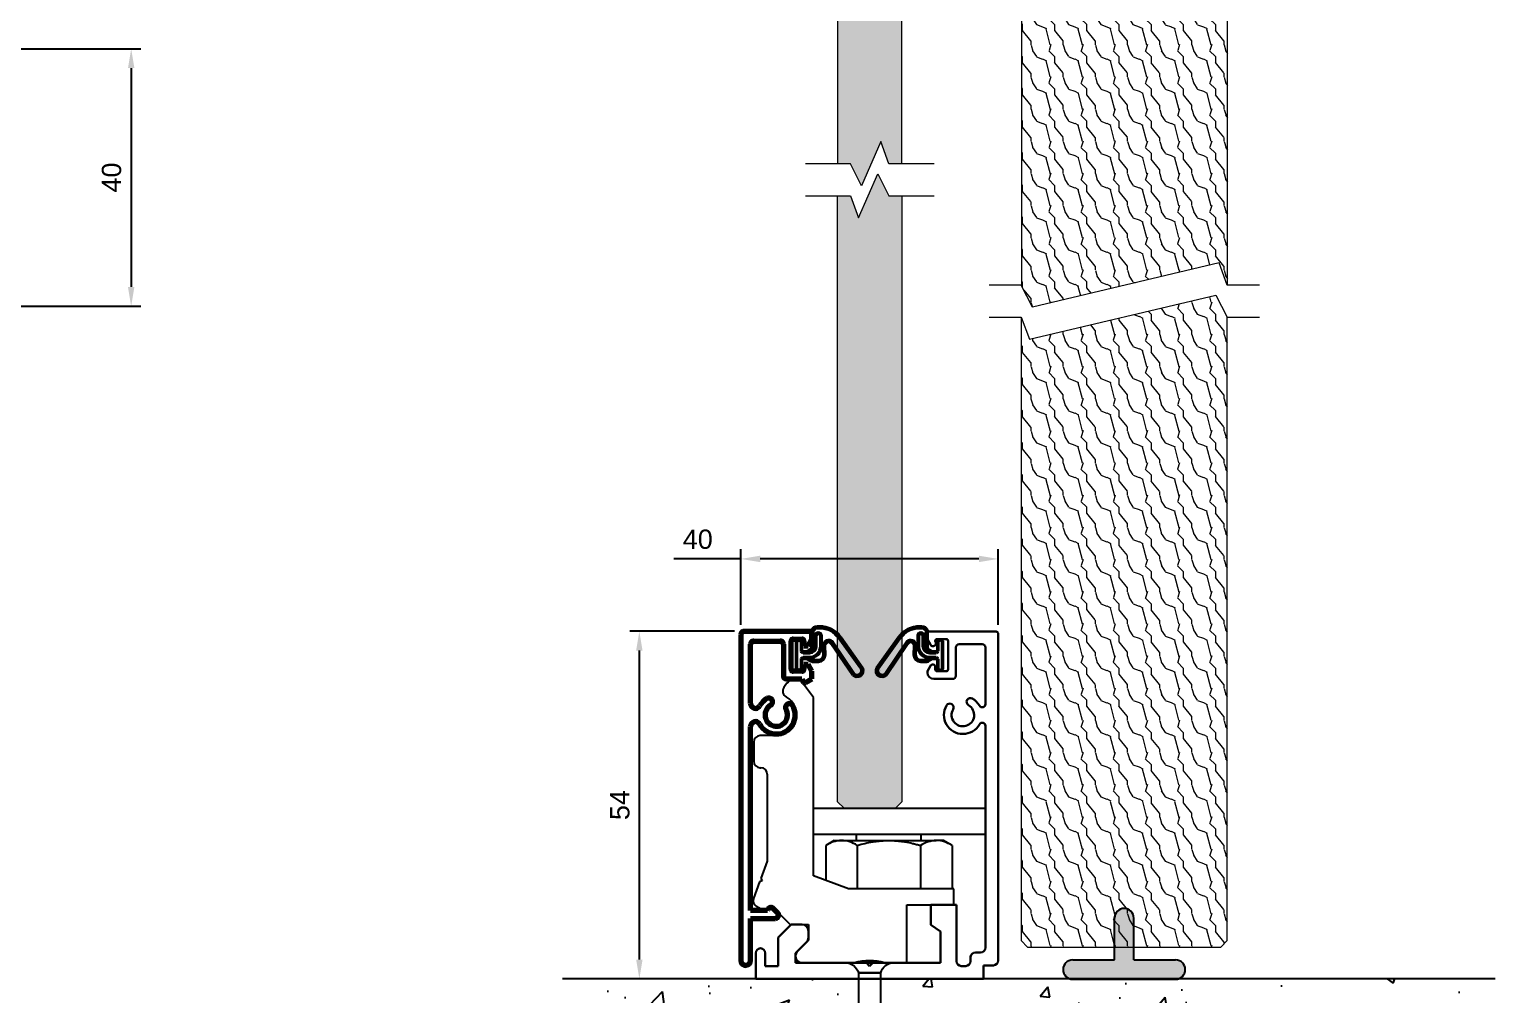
# Model space of a CAD drawing. Header units: millimetres. Extents: x 3394 to 4591, y 1370 to 2211.
# Drawn here: x 4114.5 to 4344.3, y 1523.2 to 1673.1 of the extents above; entities that cross this region are included whole.
import ezdxf

# ---------------------------------------------------------------- set-up
doc = ezdxf.new("R2010")
doc.units = ezdxf.units.MM
for name, color, linetype in [('48800_-_L2315', 7, 'Continuous'), ('48800_-_L3000', 7, 'Continuous'), ('Blocchi', 7, 'Continuous'), ('PARTENZA_VERTICA', 7, 'Continuous'), ('quote', 3, 'Continuous')]:
    doc.layers.add(name, color=color, linetype=linetype)
for name, color, linetype, lineweight in [('ALUMINIUM', 7, 'Continuous', 30), ('GLASS & JOINTS', 250, 'Continuous', 13), ('Guarnizioni', 30, 'Continuous', 70)]:
    doc.layers.add(name, color=color, linetype=linetype, lineweight=lineweight)
doc.layers.add('GLASS HATCH', color=7, linetype='Continuous', true_color=0xb8ffed, transparency=0.5)
doc.styles.get("Standard").update_dxf_attribs({"font": 'arial.ttf'})
doc.dimstyles.new('ISO-25$0', dxfattribs={"dimtxt": 3, "dimasz": 3, "dimexe": 1.5, "dimexo": 1.5, "dimgap": 1.5, "dimtad": 1, "dimtxsty": 'Standard', "dimcen": 2.5, "dimadec": 0, "dimazin": 0, "dimtfac": 1, "dimtmove": 0, "dimatfit": 3, "dimfxl": 0, "dimarcsym": 0})
pattern_1 = [(333.4349, (11.8931, 323.4945), (-4.9999958, 5.0000065), [0.67082, -10.50952]), (284.5742, (12.49314, 323.1945), (-34.9999644584, 135.0000110433), [2.58312, -255.72871]), (252.4744, (13.14314, 325.6945), (-25.000041342, -79.999984564), [0.996245, -98.62805]), (315, (12.843, 324.7445), (5.0000015, -2e-15), [1.27279, -5.798275]), (270, (13.743, 323.8445), (5, -5), [0.95, -4.05]), (309.0939, (13.74314, 322.8945), (45.000040157, -54.99996955), [2.061555, -101.01609]), (270, (15.043, 321.2945), (5, -5), [0.6, -4.4]), (287.5256, (15.04314, 325.6945), (-25.000041342, 79.999984564), [0.996245, -98.62805]), (303.6901, (15.3431, 324.7445), (-5.00000667, 9.9999978), [1.081665, -16.94609]), (339.7751, (15.94314, 323.8445), (54.999986322, -20.000041678), [1.012425, -100.22986])]

# ---------------------------------------------------------------- blocks, each defined once
blk = doc.blocks.new('tassello')
at = {"color": 3}
blk.add_lwpolyline([(3, 0), (-3, 0, -0.340122), (-1.38, -1.25), (1.38, -1.25, -0.340122)], format="xyb", close=True, dxfattribs=at)
blk.add_lwpolyline([(1.87, 0, 0.133333), (-1.88, 0)], format="xyb", dxfattribs=at)
blk.add_lwpolyline([(1.38, -1.25), (-1.38, -1.25), (-1.38, -6), (-1.51, -8), (-1.1, -9.28), (-1.6, -9.24), (-1.71, -10.74), (-1.29, -12.02), (-1.79, -11.99), (-1.9, -13.48), (-1.49, -14.76), (-1.99, -14.73), (-2.09, -16.23), (-1.68, -17.51), (-2.18, -17.47), (-2.28, -18.97), (-1.87, -20.25), (-2.37, -20.22), (-2.46, -21.46), (-2.2, -23.23), (-1.51, -23.28), (-0.3, -6), (0.3, -6), (1.51, -23.28), (2.2, -23.23), (2.46, -21.46), (2.37, -20.22), (1.87, -20.25), (2.28, -18.97), (2.18, -17.47), (1.68, -17.51), (2.09, -16.23), (1.99, -14.73), (1.49, -14.76), (1.9, -13.48), (1.79, -11.99), (1.29, -12.02), (1.71, -10.74), (1.6, -9.24), (1.1, -9.28), (1.51, -8), (1.38, -6)], close=True, dxfattribs=at)
at = {"color": 8}
for points in [[(0.38, -7.14), (-0.39, -7.32)], [(0.36, -6.93), (-0.38, -7.11)], [(0.31, -6.22), (-0.32, -6.38)], [(0.3, -6.02), (-0.31, -6.17)], [(0.5, -8.96), (-0.52, -9.21)], [(0.49, -8.76), (-0.51, -9)], [(0.44, -8.05), (-0.46, -8.27)], [(0.43, -7.85), (-0.44, -8.06)], [(0.63, -10.79), (-0.65, -11.1)], [(0.62, -10.59), (-0.64, -10.89)], [(0.57, -9.87), (-0.59, -10.16)], [(0.55, -9.67), (-0.57, -9.95)], [(0.76, -12.61), (-0.79, -12.99)], [(0.75, -12.41), (-0.77, -12.78)], [(0.7, -11.7), (-0.72, -12.05)], [(0.68, -11.5), (-0.71, -11.84)], [(0.89, -14.44), (-0.92, -14.88)], [(0.87, -14.24), (-0.9, -14.67)], [(0.82, -13.53), (-0.85, -13.94)], [(0.81, -13.32), (-0.84, -13.73)], [(-0.82, -13.72), (-0.82, -13.55)], [(-0.82, -14.65), (-0.82, -13.93)], [(0.83, -14.25), (0.83, -13.55)], [(0.83, -15.18), (0.83, -14.45)], [(0.92, -15.36), (-0.93, -15.81)], [(0.92, -16.29), (-0.93, -16.74)], [(0.92, -15.15), (-0.93, -15.61)], [(0.92, -16.08), (-0.93, -16.53)], [(-0.82, -15.58), (-0.82, -14.86)], [(-0.82, -16.51), (-0.82, -15.79)], [(0.83, -16.11), (0.83, -15.38)], [(0.83, -17.03), (0.83, -16.31)], [(0.92, -17.22), (-0.93, -17.67)], [(0.92, -18.14), (-0.93, -18.6)], [(0.92, -17.01), (-0.93, -17.46)], [(0.92, -17.94), (-0.93, -18.39)], [(-0.82, -17.44), (-0.82, -16.72)], [(-0.82, -18.37), (-0.82, -17.64)], [(0.83, -17.96), (0.83, -17.24)], [(0.83, -18.89), (0.83, -18.17)], [(0.92, -19.07), (-0.93, -19.53)], [(0.92, -20), (-0.93, -20.45)], [(0.92, -18.87), (-0.93, -19.32)], [(0.92, -19.8), (-0.93, -20.25)], [(-0.82, -19.3), (-0.82, -18.57)], [(-0.82, -20.22), (-0.82, -19.5)], [(0.83, -19.82), (0.83, -19.1)], [(0.83, -20.75), (0.83, -20.03)], [(0.92, -20.93), (-0.93, -21.38)], [(0.92, -20.72), (-0.93, -21.18)], [(-0.82, -21.15), (-0.82, -20.43)], [(-0.8, -21.35), (0, -24.04)], [(0.83, -21.29), (0, -24.04)], [(0.83, -21.29), (0.83, -20.95)]]:
    blk.add_lwpolyline(points, dxfattribs=at)
for points in [[(-0.93, -15.61, 0.243659), (-0.93, -15.81)], [(-0.93, -16.53, 0.243659), (-0.93, -16.74)], [(0.92, -15.36, 0.243659), (0.92, -15.15)], [(0.92, -16.29, 0.243659), (0.92, -16.08)], [(-0.93, -17.46, 0.243659), (-0.93, -17.67)], [(0.92, -17.22, 0.243659), (0.92, -17.01)], [(0.92, -18.14, 0.243659), (0.92, -17.94)], [(-0.93, -18.39, 0.243659), (-0.93, -18.6)], [(-0.93, -19.32, 0.243659), (-0.93, -19.53)], [(0.92, -19.07, 0.243659), (0.92, -18.87)], [(0.92, -20, 0.243659), (0.92, -19.8)], [(-0.93, -20.25, 0.243659), (-0.93, -20.45)], [(-0.93, -21.18, 0.243659), (-0.93, -21.38)], [(0.92, -20.93, 0.243659), (0.92, -20.72)]]:
    blk.add_lwpolyline(points, format="xyb", dxfattribs=at)
blk = doc.blocks.new('binario Glass')
at = {"layer": 'ALUMINIUM', "color": 6}
for p, q in [((19.5, 54), (9, 54)), ((9, 54), (9, 52.8)), ((20, 2.85), (20, 53.5)), ((9, 52.8), (9.45, 51.96)), ((10.5, 52.8), (11.9, 52.8)), ((12.2, 52.5), (12.2, 48.1)), ((13.4, 47.1), (13.4, 51.5)), ((13.9, 52), (17.5, 52)), ((18, 51.5), (18, 42.7)), ((9.45, 48.64), (9, 47.8)), ((10.2, 48.1), (10.2, 48.45)), ((9, 47.8), (9, 47.6)), ((10, 46.6), (12.9, 46.6)), ((11.9, 47.8), (10.5, 47.8)), ((18, 39.3), (18, 4.85)), ((13.5, 11.5), (9.5, 11.5)), ((9.5, 11.5), (9.5, 8.4)), ((13.5, 2.75), (13.5, 11.5)), ((-12.2, 8.45), (-14.2, 6.45)), ((-10.5, 8.45), (-12.2, 8.45)), ((-9.5, 6.41), (-9.5, 7.45)), ((9.5, 8.4), (11, 7.35)), ((11, 7.35), (11, 2.5)), ((-14.2, 6.45), (-14.2, 2)), ((-11.5, 4), (-9.79, 5.71)), ((-17.7, 4), (-17.7, 0)), ((-16.2, 2), (-16.2, 4)), ((-11.5, 2.5), (-11.5, 4)), ((-0.5, 2.5), (-11.5, 2.5)), ((0, 2), (-0.5, 2.5)), ((0.5, 2.5), (0, 2)), ((11, 2.5), (0.5, 2.5)), ((15.7, 3.35), (15.7, 2.75)), ((17.25, 4.1), (16.45, 4.1)), ((-17.7, 0), (17.7, 0)), ((-14.2, 2), (-16.2, 2)), ((14.95, 2), (14.25, 2)), ((17.7, 0), (17.7, 2.1)), ((17.7, 2.1), (19.25, 2.1))]:
    blk.add_line(p, q, dxfattribs=at)
for centre, radius, start, end in [((19.5, 53.5), 0.5, 0, 90), ((9.86, 52.13), 0.443, 201.6307, 32.8657), ((10.5, 52.5), 0.3, 90, 206.5651), ((11.9, 52.5), 0.3, 0, 90), ((13.9, 51.5), 0.5, 90, 180), ((17.5, 51.5), 0.5, 0, 90), ((9.8, 48.45), 0.4, 0, 151.9275), ((10, 47.6), 1, 180, 270), ((10.5, 48.1), 0.3, 180, 270), ((11.9, 48.1), 0.3, 270, 0), ((12.9, 47.1), 0.5, 270, 0), ((14.5, 41), 2.95, 149.7925, 330.4082), ((12.47, 42.18), 0.6, 329.7925, 149.7925), ((14.5, 41), 1.75, 149.7925, 60.2075), ((15.67, 43.04), 0.6, 60.2075, 240.2075), ((14.5, 41), 2.95, 29.5918, 60.2075), ((17.5, 42.7), 0.5, 209.5918, 0), ((17.5, 39.3), 0.5, 0, 150.4082), ((-10.5, 7.45), 1, 0, 90), ((-16.95, 4), 0.75, 0, 180), ((-10.5, 6.41), 1, 315, 0), ((17.25, 4.85), 0.75, 270, 0), ((14.25, 2.75), 0.75, 180, 270), ((14.95, 2.75), 0.75, 270, 0), ((16.45, 3.35), 0.75, 90, 180), ((19.25, 2.85), 0.75, 270, 0)]:
    blk.add_arc(centre, radius, start, end, dxfattribs=at)
blk = doc.blocks.new('copertina Glass')
at = {"layer": 'Guarnizioni', "color": 4}
for p, q in [((-5.5, 12.5), (-5.5, -38.15)), ((5.5, 13), (-5, 13)), ((-3.5, 11.5), (0.6, 11.5)), ((2.3, 7.1), (2.3, 11.5)), ((2.6, 11.8), (4, 11.8)), ((4.3, 11.5), (4.3, 10.75)), ((4.93, 10.75), (5.5, 11.8)), ((5.5, 11.8), (5.5, 13)), ((-4, 1.77), (-4, 11)), ((1.1, 11), (1.1, 6.1)), ((4.3, 10.75), (4.93, 10.75)), ((4.93, 7.85), (4.3, 7.85)), ((4.3, 7.85), (4.3, 7.1)), ((5.5, 6.8), (4.93, 7.85)), ((1.6, 5.6), (3.98, 5.6)), ((4, 6.8), (2.6, 6.8)), ((4.08, 5.3), (4.23, 5.1)), ((4.55, 5.04), (5.5, 5.6)), ((5.5, 5.6), (5.5, 6.8)), ((-4, -30.4), (-4, -1.77)), ((-1.35, -30.4), (-4, -30.4)), ((-4, -38.15), (-4, -31.6)), ((-4, -31.6), (-0.15, -31.6)), ((0.21, -30.75), (-0.49, -30.05))]:
    blk.add_line(p, q, dxfattribs=at)
for centre, radius, start, end in [((-5, 12.5), 0.5, 90, 180), ((-3.5, 11), 0.5, 90, 180), ((0.6, 11), 0.5, 0, 90), ((2.6, 11.5), 0.3, 90, 180), ((4, 11.5), 0.3, 0, 90), ((2.6, 7.1), 0.3, 180, 270), ((4, 7.1), 0.3, 270, 0), ((1.6, 6.1), 0.5, 180, 270), ((4.48, 5.6), 0.5, 180, 216.8699), ((4.43, 5.25), 0.25, 216.8699, 300.8099), ((0, 0), 2.95, 119.7925, 151.4474), ((-1.17, 2.04), 0.6, 299.7925, 119.7925), ((-3.25, 1.77), 0.75, 180, 331.4474), ((0, 0), 2.95, 208.5526, 30.2075), ((0, 0), 1.75, 119.7925, 30.2075), ((2.03, 1.18), 0.6, 30.2075, 210.2075), ((-3.25, -1.77), 0.75, 28.5526, 180), ((-0.85, -30.4), 0.5, 45, 180), ((-0.15, -31.1), 0.5, 270, 45), ((-4.75, -38.15), 0.75, 180, 0)]:
    blk.add_arc(centre, radius, start, end, dxfattribs=at)
blk = doc.blocks.new('fermavetro Glass')
for p, q in [((2069.59, 1537.69), (2069.27, 1537.22)), ((2071.71, 1538.56), (2071.24, 1538.56)), ((2073.89, 1535.66), (2071.71, 1538.56)), ((2073.89, 1507.95), (2073.89, 1535.66)), ((2064.59, 1528.76), (2064.59, 1525.76)), ((2068.09, 1529.76), (2065.59, 1529.76)), ((2065.59, 1524.76), (2065.69, 1524.76)), ((2066.69, 1523.76), (2066.69, 1510.23)), ((2066.69, 1510.23), (2065.7, 1507.57)), ((2079.29, 1505.96), (2073.89, 1507.95)), ((2065.5, 1507.01), (2064.55, 1504.45)), ((2065.88, 1507.18), (2065.5, 1507.01)), ((2065.7, 1507.57), (2065.88, 1507.18)), ((2095.69, 1505.96), (2079.29, 1505.96)), ((2095.69, 1503.46), (2095.69, 1505.96)), ((2065, 1503.23), (2066.09, 1502.62)), ((2066.84, 1503.06), (2067.59, 1503.06)), ((2067.59, 1503.06), (2070.24, 1500.41)), ((2088.39, 1494.46), (2088.39, 1503.46)), ((2088.39, 1503.46), (2095.69, 1503.46)), ((2070.24, 1500.41), (2073.09, 1500.41)), ((2073.09, 1500.41), (2073.09, 1497.96)), ((2073.09, 1497.96), (2071.38, 1496.25)), ((2071.09, 1495.54), (2071.09, 1495.46)), ((2072.09, 1494.46), (2088.39, 1494.46))]:
    blk.add_line(p, q)
for centre, radius, start, end in [((2071.24, 1536.56), 2, 90, 145.4447), ((2068.09, 1532.96), 3.2, 270, 61.5631), ((2070.09, 1536.65), 1, 145.4447, 241.5631), ((2065.59, 1528.76), 1, 90, 180), ((2065.59, 1525.76), 1, 180, 270), ((2065.69, 1523.76), 1, 0, 90), ((2065.49, 1504.1), 1, 159.7, 240.8), ((2066.34, 1503.06), 0.5, 240.8, 0), ((2072.09, 1495.54), 1, 135, 180), ((2072.09, 1495.46), 1, 180, 270)]:
    blk.add_arc(centre, radius, start, end)
blk = doc.blocks.new('48800')
at = {"layer": '48800_-_L3000', "linetype": 'Continuous', "lineweight": 5}
h = blk.add_hatch(dxfattribs=at)
h.set_pattern_fill('LINE', color=3, scale=2, angle=45, style=0)
h.set_pattern_definition([(45, (-6239.775, -3270.2284), (-4.490128, 4.490128), [])])
edge = h.paths.add_edge_path()
edge.add_arc((9.4, 2.41), 0.897, 334.1295, 494.3643)
edge.add_line((8.77, 3.05), (5.44, -1.86))
edge.add_arc((4.92, -1.52), 0.632, 270, 326.6991, ccw=False)
edge.add_arc((5, -1.51), 0.64, 180.3129, 262.8679, ccw=False)
edge.add_line((4.36, -1.52), (4.39, -0.03))
edge.add_arc((3.39, -0.03), 1, 0, 90)
edge.add_line((3.39, 0.97), (2.4, 0.97))
edge.add_arc((2.4, 0.71), 0.253, 90, 120)
edge.add_line((2.27, 0.93), (1.59, 0.54))
edge.add_arc((1.47, 0.76), 0.253, 270, 300, ccw=False)
edge.add_line((1.47, 0.51), (1.01, 0.51))
edge.add_line((1.01, 0.51), (1.01, 0.41))
edge.add_line((1.01, 0.41), (1.47, 0.41))
edge.add_arc((1.47, 0.76), 0.353, 270, 300)
edge.add_line((1.64, 0.45), (2.32, 0.85))
edge.add_arc((2.4, 0.71), 0.153, 90, 120, ccw=False)
edge.add_line((2.4, 0.87), (3.39, 0.87))
edge.add_arc((3.39, -0.03), 0.9, 0.0699, 90, ccw=False)
edge.add_line((4.29, -0.03), (4.26, -1.51))
edge.add_arc((5, -1.51), 0.74, 180.2005, 263.35)
edge.add_arc((4.92, -1.52), 0.732, 269.5118, 326.6433)
edge.add_line((5.53, -1.92), (8.85, 2.99))
edge.add_arc((9.4, 2.41), 0.797, -25.2784, 133.6585, ccw=False)
edge.add_line((10.12, 2.07), (6.71, -2.69))
edge.add_arc((3.54, -0.42), 3.9, 270, 324.4343, ccw=False)
edge.add_line((3.54, -4.32), (3.25, -4.32))
edge.add_arc((3.27, -3.48), 0.839, 196.694, 268.7318, ccw=False)
edge.add_line((2.47, -3.72), (2.5, -1.15))
edge.add_arc((2.15, -1.15), 0.353, 359.8862, 420)
edge.add_line((2.32, -0.85), (1.64, -0.45))
edge.add_arc((1.47, -0.76), 0.353, 60, 90)
edge.add_line((1.47, -0.41), (1.01, -0.41))
edge.add_line((1.01, -0.41), (1.01, -0.51))
edge.add_line((1.01, -0.51), (1.47, -0.51))
edge.add_arc((1.47, -0.76), 0.253, 60, 90, ccw=False)
edge.add_line((1.59, -0.54), (2.27, -0.93))
edge.add_arc((2.15, -1.15), 0.253, 0, 60, ccw=False)
edge.add_line((2.4, -1.15), (2.37, -3.74))
edge.add_arc((3.27, -3.48), 0.939, 195.7327, 268.8012)
edge.add_line((3.25, -4.42), (3.54, -4.42))
edge.add_arc((3.54, -0.42), 4, 270, 324.4343)
edge.add_line((6.8, -2.75), (10.2, 2.02))
at = {"layer": '48800_-_L2315', "color": 3, "linetype": 'Continuous', "lineweight": 50}
for p, q in [((2.37, 0.86), (2.37, 0.81)), ((2.37, 0.38), (2.37, 0.33)), ((3.25, 0.87), (3.25, 0.82)), ((2.37, -0.45), (2.37, -0.5)), ((2.37, -0.81), (2.37, -0.88)), ((3.25, -0.09), (3.25, -0.17)), ((3.25, -3.38), (3.25, -3.43)), ((3.25, -4.27), (3.25, -4.32))]:
    blk.add_line(p, q, dxfattribs=at)
at = {"layer": '48800_-_L3000', "color": 3, "linetype": 'Continuous', "lineweight": 50}
for p, q in [((8.77, 3.05), (5.44, -1.86)), ((5.53, -1.92), (8.85, 2.99)), ((8.88, 2.95), (5.57, -1.95)), ((0, 2.02), (0, -2.02)), ((0.76, 0.63), (0.76, 2.02)), ((1.47, 0.51), (1.01, 0.51)), ((1.01, 0.51), (1.01, 0.41)), ((1.01, 0.41), (1.47, 0.41)), ((1.96, 0.38), (1.01, 0.38)), ((2.27, 0.93), (1.59, 0.54)), ((1.64, 0.45), (2.32, 0.85)), ((2.35, 0.8), (1.7, 0.43)), ((1.7, 0.43), (1.96, 0.43)), ((3.39, 0.97), (2.4, 0.97)), ((2.4, 0.87), (3.39, 0.87)), ((3.39, 0.82), (2.4, 0.82)), ((6.67, -2.66), (10.07, 2.09)), ((10.12, 2.07), (6.71, -2.69)), ((6.8, -2.75), (10.2, 2.02)), ((0.76, -2.02), (0.76, -0.63)), ((1.01, -0.38), (2, -0.38)), ((1.47, -0.41), (1.01, -0.41)), ((1.01, -0.41), (1.01, -0.51)), ((1.01, -0.51), (1.47, -0.51)), ((1.59, -0.54), (2.27, -0.93)), ((2.32, -0.85), (1.64, -0.45)), ((2, -0.43), (1.7, -0.43)), ((1.7, -0.43), (2.35, -0.8)), ((2.4, -1.15), (2.37, -3.74)), ((2.47, -3.72), (2.5, -1.15)), ((2.55, -1.15), (2.52, -3.72)), ((2.95, -3.02), (2.95, -1.38)), ((3, -1.38), (3, -3.02)), ((3.76, -3.02), (3.76, -1.42)), ((3.81, -1.42), (3.81, -3.02)), ((4.21, -1.51), (4.24, -0.03)), ((4.29, -0.03), (4.26, -1.51)), ((4.36, -1.52), (4.39, -0.03)), ((3.25, -4.27), (3.54, -4.27)), ((3.54, -4.32), (3.25, -4.32)), ((3.25, -4.42), (3.54, -4.42))]:
    blk.add_line(p, q, dxfattribs=at)
for centre, radius, start, end in [((0.38, 2.02), 0.379, 0, 180), ((9.4, 2.41), 0.897, 334.1295, 134.3643), ((9.4, 2.41), 0.797, 334.7216, 133.6585), ((9.4, 2.41), 0.747, 335.0614, 133.2533), ((1.01, 0.63), 0.253, 180, 270), ((1.47, 0.76), 0.253, 270, 300), ((1.47, 0.76), 0.353, 270, 300), ((1.96, -1.42), 1.85, 0, 90), ((1.96, -1.42), 1.8, 0, 90), ((2.4, 0.71), 0.253, 90, 120), ((2.4, 0.71), 0.153, 90, 120), ((2.4, 0.71), 0.103, 90, 120), ((3.39, -0.03), 1, 0, 90), ((3.39, -0.03), 0.9, 0.0699, 90), ((3.39, -0.03), 0.85, 0.1094, 90), ((0.38, -2.02), 0.379, 180, 0), ((1.01, -0.63), 0.253, 90, 180), ((1.47, -0.76), 0.353, 60, 90), ((1.47, -0.76), 0.253, 60, 90), ((2, -1.38), 1, 0, 90), ((2, -1.38), 0.95, 0, 90), ((2.15, -1.15), 0.253, 0, 60), ((2.15, -1.15), 0.353, 359.8862, 60), ((2.15, -1.15), 0.403, 359.846, 60), ((5, -1.51), 0.79, 180.1525, 263.5452), ((5, -1.51), 0.74, 180.2005, 263.35), ((5, -1.51), 0.64, 180.3129, 262.8679), ((4.92, -1.52), 0.732, 269.5118, 326.6433), ((4.92, -1.52), 0.782, 269.3145, 326.6195), ((4.92, -1.52), 0.632, 270, 326.6991), ((3.27, -3.48), 0.939, 195.7327, 268.8012), ((3.27, -3.48), 0.839, 196.694, 268.7318), ((3.27, -3.48), 0.789, 197.2424, 268.6922), ((3.38, -3.02), 0.429, 180, 0), ((3.38, -3.02), 0.379, 180, 0), ((3.54, -0.42), 3.85, 270, 324.4343), ((3.54, -0.42), 3.9, 270, 324.4343), ((3.54, -0.42), 4, 270, 324.4343)]:
    blk.add_arc(centre, radius, start, end, dxfattribs=at)
at = {"layer": 'PARTENZA_VERTICA', "color": 3, "linetype": 'Continuous', "lineweight": 50}
for p, q in [((2.2, 0.72), (2.2, 0.77)), ((2.2, 0.36), (2.2, 0.41)), ((2.2, -0.45), (2.2, -0.4)), ((2.2, -0.77), (2.2, -0.72))]:
    blk.add_line(p, q, dxfattribs=at)
blk = doc.blocks.new('regolatore')
at = {"color": 2}
for p, q in [((-11.69, 0), (15, 0)), ((15.01, 0), (15.01, -4)), ((-11.69, -4), (15, -4)), ((-5, -5), (-5, -4)), ((5, -5), (5, -4)), ((-8.5, -5), (-9.81, -5.76)), ((-9.81, -5.76), (-9.81, -11.2)), ((-8.5, -5), (0, -5)), ((-4.91, -5.76), (-4.91, -12.5)), ((0, -5), (7.36, -5)), ((4.91, -5.76), (4.91, -12.5)), ((8.5, -5), (7.36, -5)), ((9.82, -5.76), (8.5, -5)), ((9.82, -5.76), (9.82, -12.5))]:
    blk.add_line(p, q, dxfattribs=at)
for centre, radius, start, end in [((-7.21, -9.84), 4.84, 91.8087, 122.5756), ((-7.53, -9.89), 4.9, 57.6025, 88.0132), ((7.52, -9.84), 4.84, 91.8087, 122.5756), ((7.19, -9.89), 4.9, 57.6025, 88.0132)]:
    blk.add_arc(centre, radius, start, end, dxfattribs=at)
for points, knots in [([(-4.91, -5.76), (-4.51, -5.64), (-4.11, -5.54), (-3.31, -5.35), (-2.9, -5.27), (-2.29, -5.17), (-2.08, -5.14), (-1.67, -5.09), (-1.46, -5.07), (-1.22, -5.05), (-1.2, -5.05), (-1.15, -5.04), (-1.07, -5.04), (-0.88, -5.03), (-0.73, -5.02), (-0.42, -5), (-0.21, -5), (0, -5), (0, -5)], [0, 0, 0, 0, 0.249912, 0.249912, 0.499824, 0.499824, 0.62478, 0.62478, 0.749736, 0.749736, 0.765356, 0.765356, 0.780975, 0.812214, 0.874693, 0.874693, 0.999649, 1, 1, 1, 1]), ([(0, -5), (0.21, -5), (0.62, -5.01), (1.24, -5.05), (1.65, -5.09), (2.06, -5.14), (2.27, -5.17), (2.88, -5.27), (3.29, -5.35), (3.75, -5.46), (3.8, -5.47), (3.9, -5.49), (4.05, -5.53), (4.21, -5.57), (4.51, -5.65), (4.71, -5.7), (4.91, -5.76)], [0, 0, 0, 0, 0.124692, 0.249736, 0.37478, 0.37478, 0.499824, 0.499824, 0.749912, 0.749912, 0.781173, 0.781173, 0.812434, 0.874956, 0.874956, 1, 1, 1, 1])]:
    blk.add_open_spline(points, degree=3, knots=knots, dxfattribs=at)
blk = doc.blocks.new('reggispinta scorrevole')
h = blk.add_hatch(color=256)
h.dxf.hatch_style = 1
h.paths.add_polyline_path([(1.5, 3), (1.5, 9.5, 1), (-1.5, 9.5), (-1.5, 3), (-8, 3, 1), (-8, 0), (8, 0, 1), (8, 3)])
at = {"layer": 'Blocchi'}
for p, q in [((-1.5, 3), (-1.5, 9.5)), ((1.5, 3), (1.5, 9.5)), ((-8, 3), (-1.5, 3)), ((1.5, 3), (8, 3)), ((-8, 0), (8, 0))]:
    blk.add_line(p, q, dxfattribs=at)
for centre, start, end in [((0, 9.5), 0, 180), ((-8, 1.5), 90, 270), ((8, 1.5), 270, 90)]:
    blk.add_arc(centre, 1.5, start, end, dxfattribs=at)
blk = doc.blocks.new('*D66')
at = {"layer": 'Defpoints', "color": 0, "transparency": 16777216}
for p in [(4225.04, 1590.83), (4225.04, 1579.08), (4265.04, 1579.08)]:
    blk.add_point(p, dxfattribs=at)
at = {"layer": 'quote', "color": 0, "lineweight": -2, "transparency": 16777216}
for p, q in [((4225.04, 1590.83), (4214.64, 1590.83)), ((4225.04, 1580.58), (4225.04, 1592.33)), ((4262.04, 1590.83), (4228.04, 1590.83)), ((4265.04, 1580.58), (4265.04, 1592.33))]:
    blk.add_line(p, q, dxfattribs=at)
at = {"layer": 'quote', "color": 0, "transparency": 16777216}
for points in [[(4228.04, 1591.33), (4228.04, 1590.33), (4225.04, 1590.83)], [(4262.04, 1591.33), (4262.04, 1590.33), (4265.04, 1590.83)]]:
    blk.add_solid(points, dxfattribs=at)
at = {"layer": 'quote', "color": 0, "transparency": 16777216, "insert": (4218.34, 1593.87), "char_height": 3, "attachment_point": 5}
blk.add_mtext('40', dxfattribs=at)
blk = doc.blocks.new('*D67')
at = {"layer": 'Defpoints', "color": 0, "transparency": 16777216}
for p in [(4209.26, 1579.58), (4225.54, 1579.58), (4218.34, 1525.58)]:
    blk.add_point(p, dxfattribs=at)
at = {"layer": 'quote', "color": 0, "lineweight": -2, "transparency": 16777216}
for p, q in [((4224.04, 1579.58), (4207.76, 1579.58)), ((4209.26, 1528.58), (4209.26, 1576.58)), ((4216.84, 1525.58), (4207.76, 1525.58))]:
    blk.add_line(p, q, dxfattribs=at)
at = {"layer": 'quote', "color": 0, "transparency": 16777216}
for points in [[(4208.76, 1576.58), (4209.76, 1576.58), (4209.26, 1579.58)], [(4208.76, 1528.58), (4209.76, 1528.58), (4209.26, 1525.58)]]:
    blk.add_solid(points, dxfattribs=at)
at = {"layer": 'quote', "color": 0, "transparency": 16777216, "insert": (4206.24, 1552.58), "char_height": 3, "attachment_point": 5, "rotation": 90}
blk.add_mtext('54', dxfattribs=at)
blk = doc.blocks.new('*D88')
at = {"layer": 'Defpoints', "color": 0, "transparency": 16777216}
for p in [(4109.04, 1670.09), (4109.04, 1630.09), (4130.29, 1630.09)]:
    blk.add_point(p, dxfattribs=at)
at = {"layer": 'quote', "color": 0, "lineweight": -2, "transparency": 16777216}
for p, q in [((4110.54, 1670.09), (4131.79, 1670.09)), ((4130.29, 1667.09), (4130.29, 1633.09)), ((4110.54, 1630.09), (4131.79, 1630.09))]:
    blk.add_line(p, q, dxfattribs=at)
at = {"layer": 'quote', "color": 0, "transparency": 16777216}
for points in [[(4129.79, 1667.09), (4130.79, 1667.09), (4130.29, 1670.09)], [(4129.79, 1633.09), (4130.79, 1633.09), (4130.29, 1630.09)]]:
    blk.add_solid(points, dxfattribs=at)
at = {"layer": 'quote', "color": 0, "transparency": 16777216, "insert": (4127.25, 1650.09), "char_height": 3, "attachment_point": 5, "rotation": 90}
blk.add_mtext('40', dxfattribs=at)

msp = doc.modelspace()

# ---------------------------------------------------------------- hatches: boundary and pattern name
h = msp.add_hatch()
h.set_pattern_fill('AR-CONC', color=256, scale=0.1)
h.set_pattern_definition([(50, (1766.632, 332.2), (18.21847, -1.59391), [1.905, -20.955]), (355, (1766.632, 332.2), (-3.52434, 19.10568), [1.524, -16.76406]), (100.45144, (1768.15, 332.066), (14.69412, 17.51178), [1.619, -17.80902]), (46.1842, (1766.632, 337.28), (27.1079, -4.20423), [2.8575, -31.4325]), (96.6356, (1768.89, 336.93), (23.74041, 24.74261), [2.4285, -26.71356]), (351.1842, (1766.632, 337.28), (23.7404, 24.7426), [2.286, -25.14597]), (21, (1769.172, 336.01), (15.16144, -10.22652), [1.905, -20.955]), (326, (1769.172, 336.01), (6.1802, 18.4188), [1.524, -16.764]), (71.45144, (1770.436, 335.157), (21.34164, 8.19228), [1.619, -17.80899]), (37.5, (1766.632, 332.199), (0.30886, 8.455504), [0, -16.5608, 0, -17.018, 0, -16.8275]), (7.5, (1766.632, 332.199), (6.681966, 10.018057), [0, -9.7028, 0, -16.1798, 0, -6.4135]), (327.5, (1760.968, 332.199), (13.55906, -0.572874), [0, -6.35, 0, -19.812, 0, -26.289]), (317.5, (1758.428, 332.199), (14.81292, 2.54265), [0, -8.255, 0, -13.1572, 0, -18.669])])
edge = h.paths.add_edge_path()
edge.add_spline(control_points=[(4251.342, 1505.488), (4263.786, 1503.159), (4344.315, 1479.214), (4312.349, 1509.98), (4342.281, 1525.575)], knot_values=[66.530225, 66.530225, 66.530225, 66.530225, 101.7331283, 137.9242459, 137.9242459, 137.9242459, 137.9242459], degree=3, periodic=0)
edge.add_line((4342.281, 1525.575), (4251.342, 1525.575))
edge.add_line((4251.342, 1525.575), (4251.342, 1505.488))
edge = h.paths.add_edge_path()
edge.add_spline(control_points=[(4197.333, 1525.575), (4207.457, 1511.063), (4215.236, 1485.016), (4237.769, 1506.6), (4249.324, 1505.866), (4251.342, 1505.488)], knot_values=[0, 0, 0, 0, 33.8878528, 60.8233097, 66.530225, 66.530225, 66.530225, 66.530225], degree=3, periodic=0)
edge.add_line((4251.342, 1505.488), (4251.342, 1525.575))
edge.add_line((4251.342, 1525.575), (4197.333, 1525.575))
at = {"layer": 'GLASS & JOINTS'}
h = msp.add_hatch(dxfattribs=at)
h.set_pattern_fill('LEGNO5', color=44, scale=5, pattern_type=2)
h.set_pattern_definition(pattern_1)
h.paths.add_polyline_path([(4300.639, 1735.268), (4299.639, 1736.268), (4269.639, 1736.268), (4268.639, 1735.268), (4268.639, 1633.351), (4270.371, 1629.952), (4299.371, 1636.821), (4300.621, 1633.387), (4300.639, 1633.387)])
h = msp.add_hatch(dxfattribs=at)
h.set_pattern_fill('LEGNO5', color=44, scale=5, pattern_type=2)
h.set_pattern_definition(pattern_1)
h.paths.add_polyline_path([(4300.603, 1628.422), (4298.871, 1631.821), (4269.871, 1624.952), (4268.621, 1628.387), (4268.603, 1628.387), (4268.603, 1531.518), (4269.603, 1530.518), (4299.603, 1530.518), (4300.603, 1531.518)])
at = {"layer": 'GLASS HATCH'}
h = msp.add_hatch(color=256, dxfattribs=at)
h.dxf.hatch_style = 1
h.paths.add_polyline_path([(4240.075, 1652.241), (4242.057, 1652.241), (4243.807, 1648.806), (4246.807, 1655.675), (4248.057, 1652.241), (4250.075, 1652.241), (4250.075, 1756.087), (4249.075, 1757.087), (4241.075, 1757.087), (4240.075, 1756.087)])
h = msp.add_hatch(color=256, dxfattribs=at)
h.dxf.hatch_style = 1
h.paths.add_polyline_path([(4250.075, 1647.241), (4248.057, 1647.241), (4246.307, 1650.675), (4243.307, 1643.806), (4242.057, 1647.241), (4240.075, 1647.241), (4240.075, 1553.075), (4241.075, 1552.075), (4249.075, 1552.075), (4250.075, 1553.075)])

# ---------------------------------------------------------------- linework, layer by layer
msp.add_line((4342.281, 1525.575), (4197.333, 1525.575))
at = {"layer": 'GLASS & JOINTS'}
for points in [[(4250.075, 1652.241), (4250.075, 1756.087), (4249.075, 1757.087), (4241.075, 1757.087), (4240.075, 1756.087), (4240.075, 1652.241)], [(4255.057, 1652.241), (4248.057, 1652.241), (4246.807, 1655.675), (4243.807, 1648.806), (4242.057, 1652.241), (4235.057, 1652.241)], [(4235.057, 1647.241), (4242.057, 1647.241), (4243.307, 1643.806), (4246.307, 1650.675), (4248.057, 1647.241), (4255.057, 1647.241)], [(4250.075, 1647.241), (4250.075, 1553.075), (4249.075, 1552.075), (4241.075, 1552.075), (4240.075, 1553.075), (4240.075, 1647.241)]]:
    msp.add_lwpolyline(points, dxfattribs=at)
at = {"layer": 'GLASS & JOINTS', "color": 44}
for points in [[(4300.639, 1633.387), (4300.639, 1735.268), (4299.639, 1736.268), (4269.639, 1736.268), (4268.639, 1735.268), (4268.639, 1633.387)], [(4305.621, 1633.387), (4300.621, 1633.387), (4299.371, 1636.821), (4270.371, 1629.952), (4268.621, 1633.387), (4263.621, 1633.387)], [(4263.621, 1628.387), (4268.621, 1628.387), (4269.871, 1624.952), (4298.871, 1631.821), (4300.621, 1628.387), (4305.621, 1628.387)], [(4268.603, 1628.387), (4268.603, 1531.518), (4269.603, 1530.518), (4299.603, 1530.518), (4300.603, 1531.518), (4300.603, 1628.387)]]:
    msp.add_lwpolyline(points, dxfattribs=at)

# ---------------------------------------------------------------- block references
at = {"xscale": -1, "rotation": 180}
msp.add_blockref('48800', (4233.695, 1575.875), dxfattribs=at)
at = {"rotation": 180}
msp.add_blockref('48800', (4256.382, 1575.875), dxfattribs=at)
at = {"color": 2}
msp.add_blockref('fermavetro Glass', (2162.456, 33.619), dxfattribs=at)
msp.add_blockref('regolatore', (4248.032, 1552.075))
at = {"layer": 'Blocchi'}
for name, p in [('copertina Glass', (4230.545, 1566.575)), ('binario Glass', (4245.039, 1525.575))]:
    msp.add_blockref(name, p, dxfattribs=at)
at = {"layer": 'Blocchi', "color": 2}
msp.add_blockref('reggispinta scorrevole', (4284.603, 1525.516), dxfattribs=at)
at = {"layer": 'Blocchi', "xscale": 1.25, "yscale": 1.25, "zscale": 1.25}
msp.add_blockref('tassello', (4245.039, 1528.075), dxfattribs=at)

# ---------------------------------------------------------------- dimensions: what is measured, and where the dimension line sits
at = {"layer": 'quote'}
for base, p1, p2, angle, picture, middle in [((4130.285, 1630.089), (4109.044, 1670.089), (4109.044, 1630.089), 90, '*D88', (4127.253, 1650.089)), ((4209.263, 1579.575), (4218.341, 1525.575), (4225.545, 1579.575), 270, '*D67', (4206.237, 1552.575))]:
    dim = msp.add_linear_dim(base=base, p1=p1, p2=p2, angle=angle, dimstyle='ISO-25$0', dxfattribs=at)
    dim.commit()
    dim.dimension.update_dxf_attribs({"geometry": picture, "text_midpoint": middle})
dim = msp.add_linear_dim(base=(4225.045, 1590.834), p1=(4265.039, 1579.075), p2=(4225.045, 1579.075), text='40', dimstyle='ISO-25$0', dxfattribs=at)
dim.commit()
dim.dimension.update_dxf_attribs({"geometry": '*D66', "text_midpoint": (4218.341, 1590.834), "dimtype": 160})

doc.saveas('drawing.dxf')
